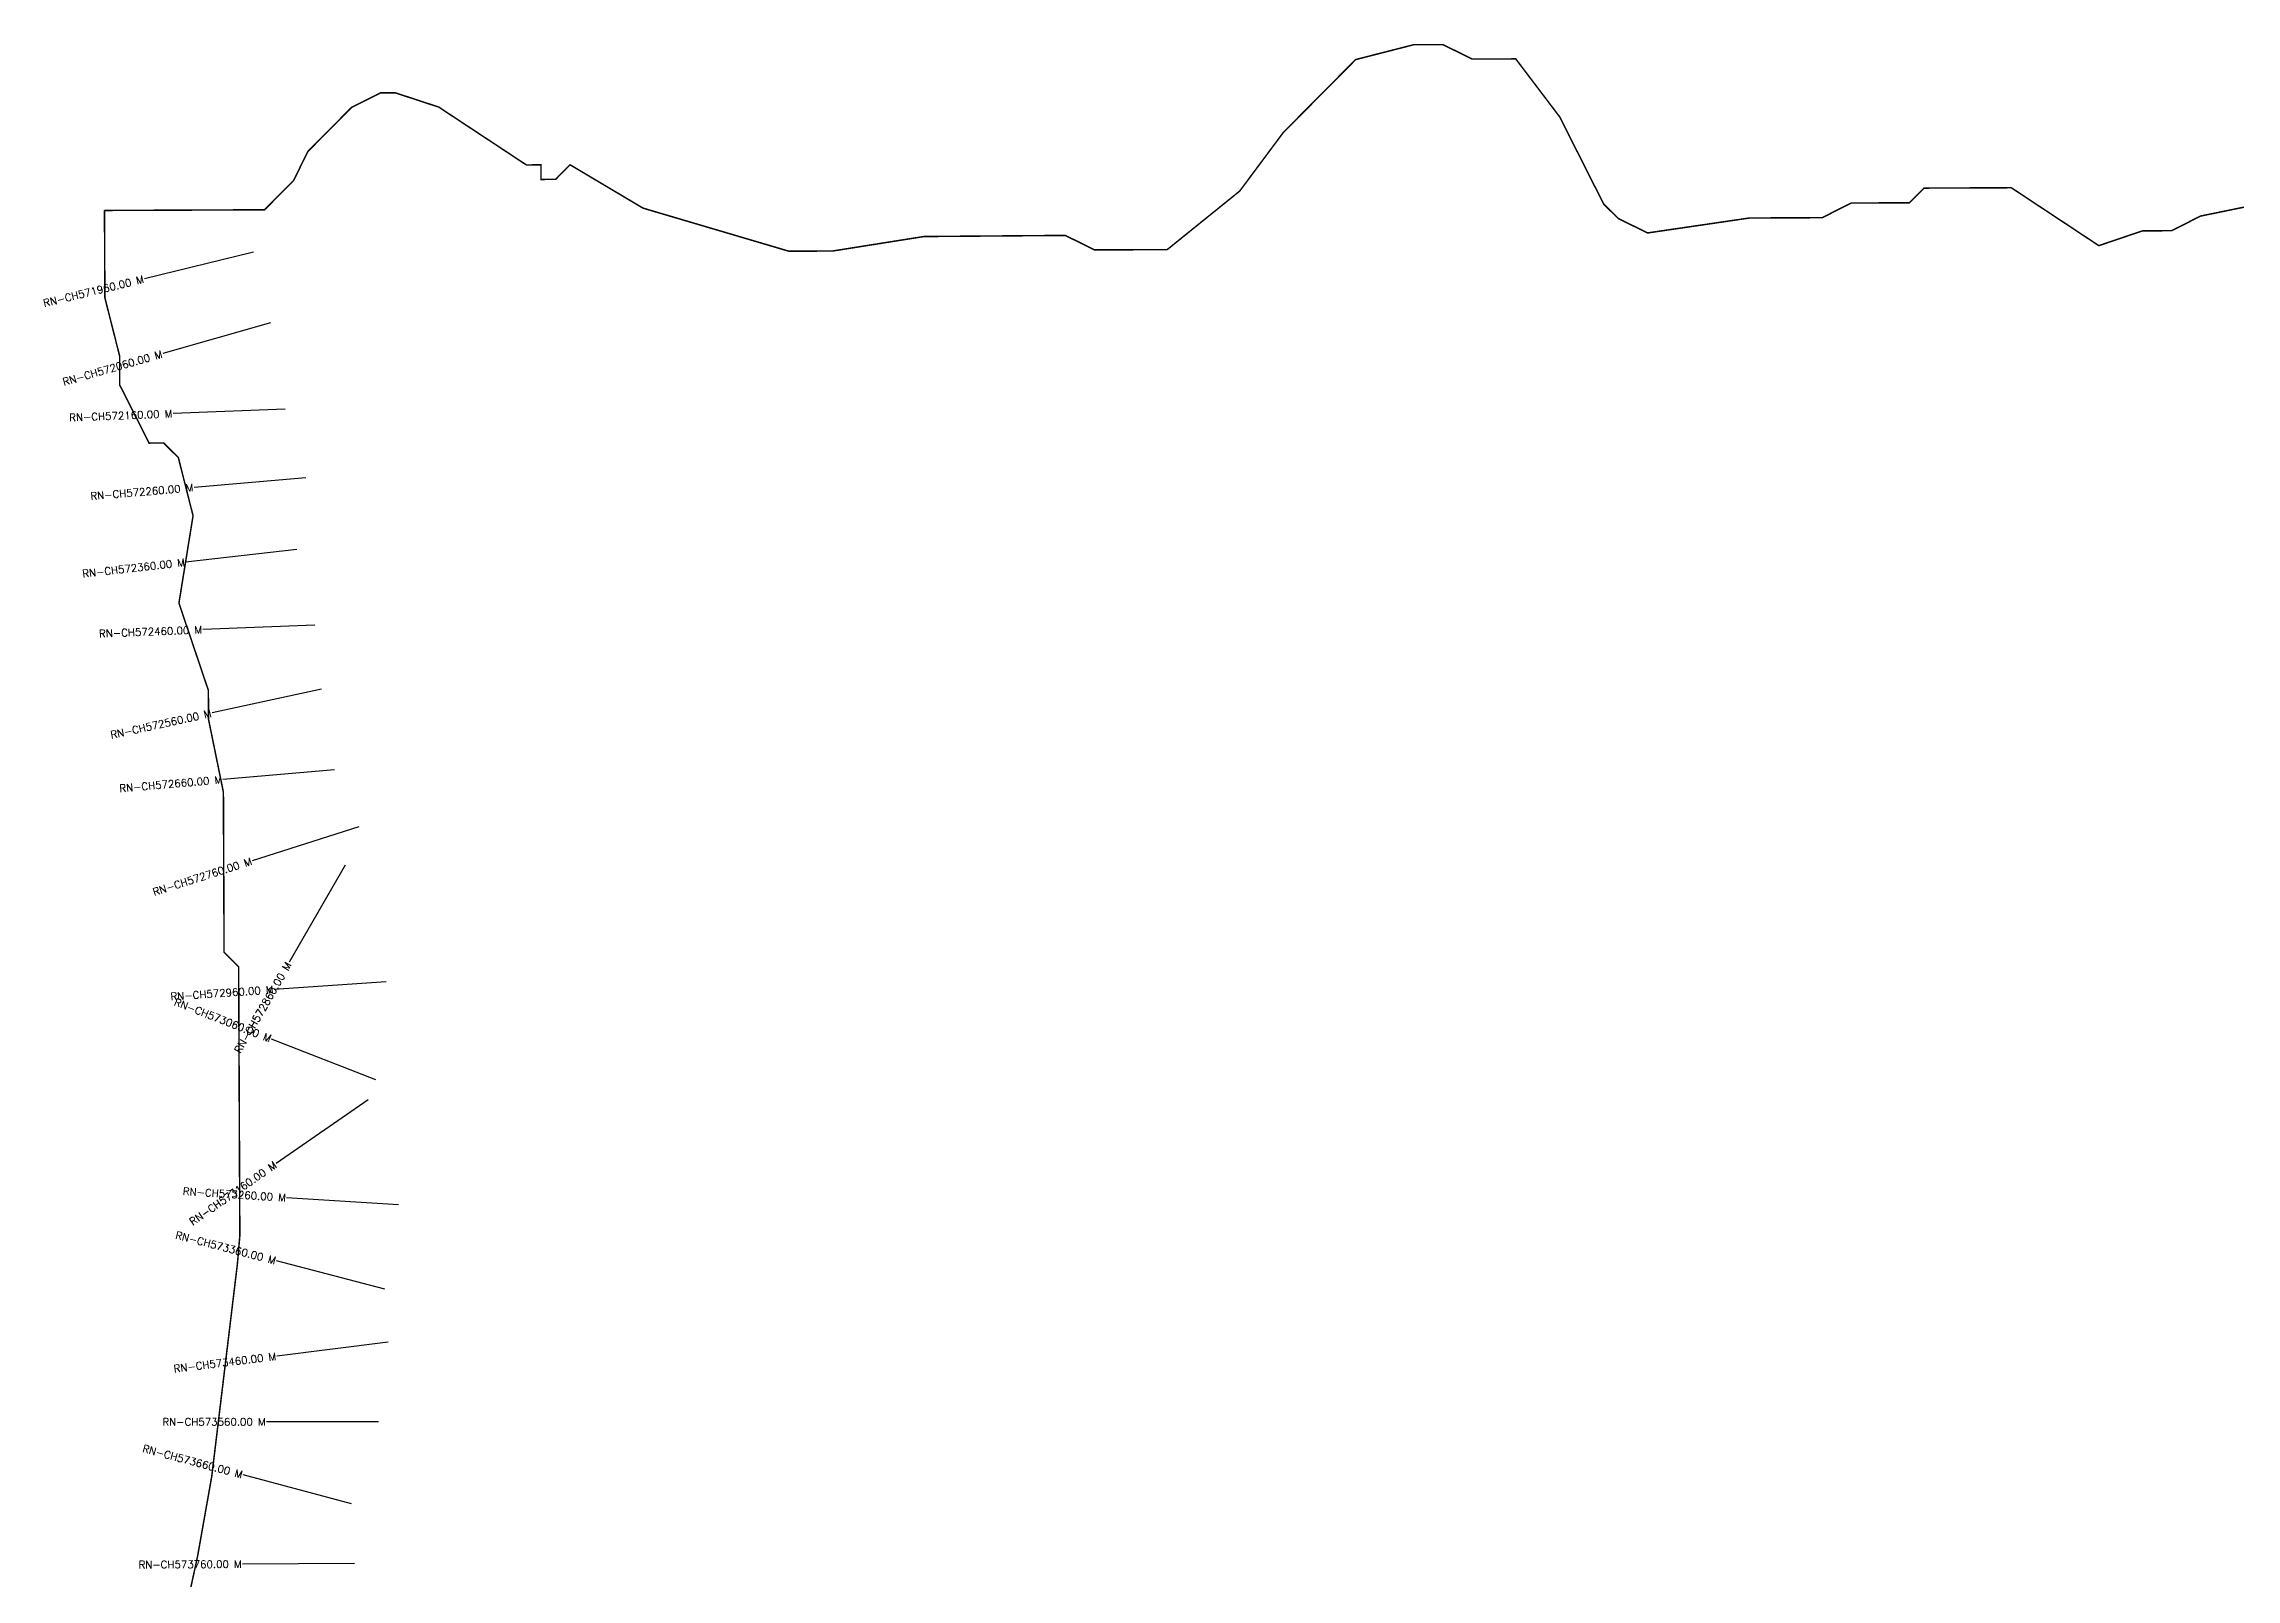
# Model space of a CAD drawing. Header units: metres. Extents: x 321872 to 327739, y 1839279 to 1843764.
# Drawn here: x 321872 to 324806, y 1841709 to 1843764 of the extents above; entities that cross this region are included whole.
import ezdxf
from ezdxf.enums import TextEntityAlignment as Align

# ---------------------------------------------------------------- set-up
doc = ezdxf.new("R2010")
doc.units = ezdxf.units.M
doc.layers.add('CS', color=134, linetype='Continuous')
doc.layers.add('CSMark', color=6, linetype='Continuous')
doc.styles.get("Standard").update_dxf_attribs({"font": 'simplex.shx'})

msp = doc.modelspace()

# ---------------------------------------------------------------- linework, layer by layer
at = {"color": 6, "const_width": 2, "flags": 128}
for points in [[(321953.5, 1843540.8), (322167.7, 1843541.7), (322206.5, 1843580.9), (322225.8, 1843619.9), (322284, 1843678.6), (322322.9, 1843698.2), (322342.3, 1843698.3), (322400.8, 1843679.1), (322518, 1843601.7), (322537.5, 1843601.8), (322537.6, 1843582.3), (322557.1, 1843582.4), (322576.5, 1843601.9), (322674.1, 1843543.9), (322869.1, 1843486.3), (322927.6, 1843486.5), (323049.9, 1843505.9), (323239.1, 1843507.4), (323278.2, 1843488), (323375.5, 1843488.4), (323472.6, 1843566.8), (323530.7, 1843644.9), (323627.7, 1843742.7), (323705.5, 1843762.6), (323744.5, 1843762.7), (323783.5, 1843743.4), (323841.9, 1843743.6), (323900.7, 1843666), (323959.6, 1843549.3), (323979.2, 1843530), (324018.3, 1843510.7), (324100.8, 1843522.8), (324154.5, 1843530.7), (324251.9, 1843531.1), (324290.8, 1843550.7), (324368.7, 1843551.1), (324388.1, 1843570.7), (324505, 1843571.2), (324622.1, 1843493.7), (324680.5, 1843513.5), (324719.5, 1843513.7), (324758.3, 1843533.3), (324855.6, 1843553.2)], [(322058.9, 1841651.9), (322078, 1841739.6), (322097, 1841846.8), (322131.3, 1842130.8), (322134.6, 1842169), (322133, 1842528.7), (322113.5, 1842548.2), (322112.6, 1842762.4), (322092.7, 1842859.7), (322092.5, 1842898.6), (322053.1, 1843015.4), (322072, 1843132.3), (322052.3, 1843210.1), (322032.7, 1843229.6), (322013.2, 1843229.5), (321973.9, 1843307.2), (321973.7, 1843346.2), (321954, 1843424), (321953.5, 1843535.3), (321953.5, 1843540.8), (321953.5, 1843540.8)]]:
    msp.add_lwpolyline(points, dxfattribs=at)
at = {"layer": 'CS'}
for p, q in [((322152.7, 1843484.8), (322006.9, 1843449.3)), ((322175.8, 1843390.6), (322031.6, 1843349.3)), ((322195.1, 1843274.7), (322045.2, 1843269)), ((322222.8, 1843183), (322073.3, 1843170.2)), ((322211, 1843087.1), (322061.9, 1843070.2)), ((322235, 1842985.8), (322085.1, 1842979.9)), ((322244, 1842900.4), (322097.5, 1842868.4)), ((322261.4, 1842792.4), (322111.9, 1842779.4)), ((322293.9, 1842716.2), (322151, 1842670.6)), ((322275.4, 1842664.6), (322200.4, 1842534.7)), ((322330.2, 1842508.7), (322180.6, 1842498.3)), ((322316.7, 1842377.3), (322177, 1842431.8)), ((322306.3, 1842350.9), (322183.1, 1842265.4)), ((322346.9, 1842210.1), (322197.2, 1842219.6)), ((322328.6, 1842097.5), (322183.5, 1842135.2)), ((322333, 1842026.2), (322184.1, 1842007.8)), ((322320.1, 1841919.7), (322170.1, 1841919.7)), ((322284, 1841810.1), (322139.1, 1841848.8)), ((322288.1, 1841730.2), (322138.1, 1841729.4))]:
    msp.add_line(p, q, dxfattribs=at)

# ---------------------------------------------------------------- texts
at = {"layer": 'CSMark'}
for s, rotation, p in [('RN-CH571960.00 M', 13.6822, (322005.9, 1843449.1)), ('RN-CH572060.00 M', 16.0114, (322030.6, 1843349)), ('RN-CH572160.00 M', 2.1755, (322044.2, 1843268.9)), ('RN-CH572260.00 M', 4.8913, (322072.3, 1843170.1)), ('RN-CH572360.00 M', 6.4743, (322061, 1843070.1)), ('RN-CH572460.00 M', 2.255, (322084.1, 1842979.9)), ('RN-CH572560.00 M', 12.3135, (322096.5, 1842868.2)), ('RN-CH572660.00 M', 4.9719, (322110.9, 1842779.3)), ('RN-CH572760.00 M', 17.6923, (322150.1, 1842670.3)), ('RN-CH572860.00 M', 59.9901, (322199.9, 1842533.9)), ('RN-CH572960.00 M', 3.9586, (322179.6, 1842498.3)), ('RN-CH573060.00 M', 338.6721, (322176.1, 1842432.2)), ('RN-CH573160.00 M', 34.756, (322182.2, 1842264.9)), ('RN-CH573260.00 M', 356.3556, (322196.2, 1842219.7)), ('RN-CH573360.00 M', 345.4396, (322182.5, 1842135.4)), ('RN-CH573460.00 M', 7.0416, (322183.1, 1842007.6)), ('RN-CH573660.00 M', 345.0618, (322138.1, 1841849)), ('RN-CH573760.00 M', 0.3107, (322137.1, 1841729.4))]:
    msp.add_text(s, height=10, rotation=rotation, dxfattribs=at).set_placement(p, align=Align.MIDDLE_RIGHT)
msp.add_text('RN-CH573560.00 M', height=10, dxfattribs=at).set_placement((322169.1, 1841919.7), align=Align.MIDDLE_RIGHT)

doc.saveas('drawing.dxf')
